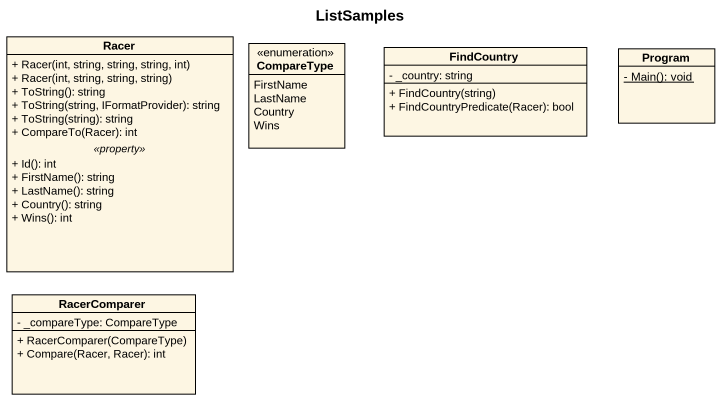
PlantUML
@startuml
title ListSamples
hide circle
hide empty members
skinparam classAttributeIconSize 0
class Racer {
  + Racer(int, string, string, string, int)
  + Racer(int, string, string, string)
  + ToString(): string
  + ToString(string, IFormatProvider): string
  + ToString(string): string
  + CompareTo(Racer): int
  .. <<property>> ..
  + Id(): int
  + FirstName(): string
  + LastName(): string
  + Country(): string
  + Wins(): int
}
enum CompareType {
  FirstName
  LastName
  Country
  Wins
}
class FindCountry {
  - _country: string
  + FindCountry(string)
  + FindCountryPredicate(Racer): bool
}
class Program {
  {static} - Main(): void
}
class RacerComparer {
  - _compareType: CompareType
  + RacerComparer(CompareType)
  + Compare(Racer, Racer): int
}
@enduml
